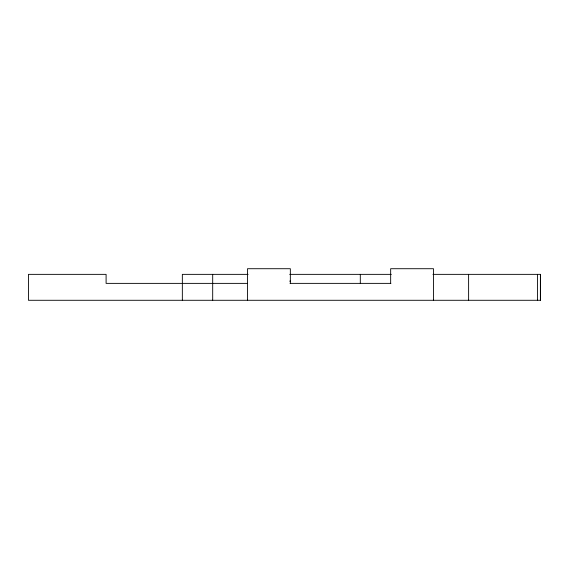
<?xml version="1.0" encoding="UTF-8"?>
<svg xmlns="http://www.w3.org/2000/svg" width="569" height="569" viewBox="0 0 569 569"><rect width="100%" height="100%" fill="white"/><g stroke="black" fill="none" stroke-linecap="round" stroke-linejoin="round"><path stroke-width="0.85" d="M248.112 274.358L182.343 274.358L182.343 300.283M289.713 274.358L391.316 274.358M432.945 274.358L540.55 274.358L540.529 300.283L28.45 300.283L28.45 274.358L106.097 274.358L106.097 283.376L181.618 283.376M289.692 281.122L290.346 281.122M182.343 283.376L247.515 283.376M290.034 283.369L390.903 283.376M537.57 274.358L537.57 300.283M468.607 274.358L468.621 300.283M433.493 300.283L433.493 268.717L390.661 268.717L390.661 283.376M360.305 274.358L360.305 283.376M290.346 283.376L290.346 268.717L247.515 268.717L247.515 300.283M212.692 274.358L212.692 300.283M540.415 300.283L540.415 274.358L540.386 300.283"/></g></svg>
